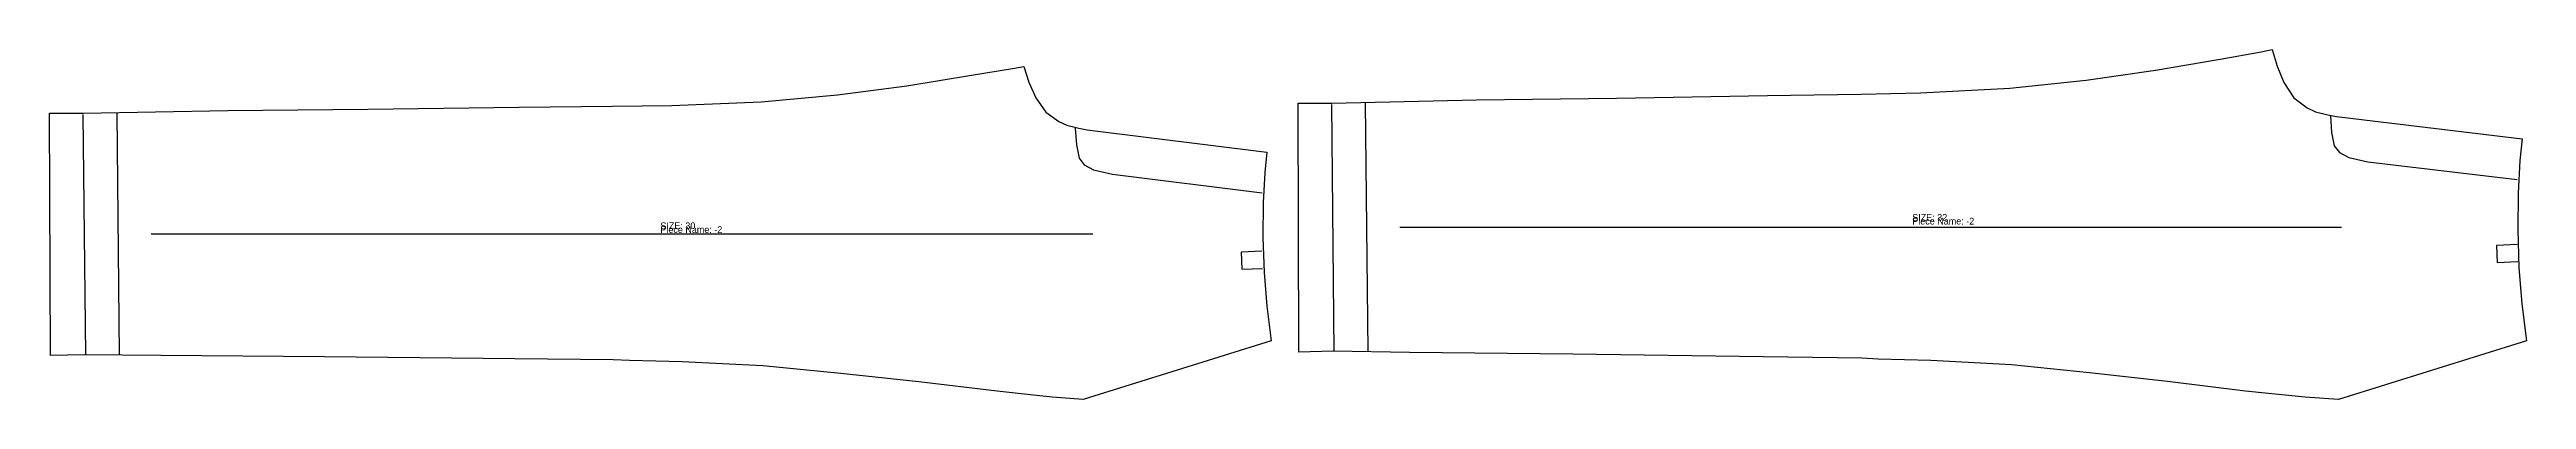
# Model space of a CAD drawing. Extents: x 0 to 2576, y 0 to 49.
# Drawn here: x 536.1 to 628.2, y 0 to 13 of the extents above; entities that cross this region are included whole.
import ezdxf

# ---------------------------------------------------------------- set-up
doc = ezdxf.new("R2010")
doc.units = 0

# ---------------------------------------------------------------- blocks, each defined once
blk = doc.blocks.new('1111-2_30')
at = {"layer": '1'}
blk.add_lwpolyline([(0.0329, 1.6302), (0, 10.6314), (1.2504, 10.6328), (6.635, 10.7318), (11.8383, 10.7862), (17.4624, 10.8581), (20.9347, 10.8943), (23.1426, 10.9214), (26.464, 11.0567), (29.3018, 11.3143), (31.8837, 11.6536), (34.2882, 12.0411), (35.8175, 12.2896), (36.2307, 12.3703), (36.4241, 11.7815), (36.6731, 11.2037), (37.0508, 10.6667), (37.5345, 10.3186), (37.8354, 10.188), (38.2822, 10.0708), (38.5902, 10.0142), (45.2749, 9.1845), (45.1981, 8.4261), (45.1317, 7.2984), (45.1236, 6.0206), (45.1675, 4.7156), (45.2736, 3.4617), (45.4318, 2.1807), (38.4401, 0), (37.2906, 0.0841), (36.0218, 0.2246), (35.2361, 0.3045), (32.3328, 0.6484), (29.4292, 0.9625), (26.5251, 1.2465), (23.5289, 1.392), (21.5708, 1.4416), (20.9616, 1.471), (17.302, 1.5087), (10.2229, 1.5803), (4.1434, 1.6263), (1.304, 1.6611), (0.0329, 1.6302)], close=True, dxfattribs=at)
at = {"layer": '5'}
blk.add_line((3.783, 6.1547), (38.8021, 6.1547), dxfattribs=at)
at = {"layer": '7'}
blk.add_line((3.783, 6.1547), (38.8021, 6.1547), dxfattribs=at)
at = {"layer": '8'}
for p, q in [((1.2392, 10.5831), (1.3337, 1.6505)), ((2.5005, 10.6243), (2.5945, 1.6717))]:
    blk.add_line(p, q, dxfattribs=at)
for points in [[(38.1416, 10.0795), (38.1874, 9.4583), (38.2862, 8.966), (38.4804, 8.7114), (38.8262, 8.5235), (39.5328, 8.3673), (45.0899, 7.6702)], [(45.0892, 5.5095), (44.318, 5.4671), (44.3436, 4.8364), (45.1145, 4.8688)]]:
    blk.add_lwpolyline(points, dxfattribs=at)
at = {"layer": '1'}
for s, p in [('SIZE: 30', (22.7159, 6.3251)), ('Piece Name: -2', (22.7159, 6.1851))]:
    blk.add_text(s, height=0.25, dxfattribs=at).set_placement(p)
blk = doc.blocks.new('1111-2_32')
at = {"layer": '1'}
blk.add_lwpolyline([(0.0329, 1.7552), (0, 11.0064), (1.2504, 11.0078), (6.635, 11.1246), (11.8383, 11.1961), (17.4624, 11.2866), (20.9347, 11.3343), (23.1448, 11.3879), (26.4684, 11.5631), (29.3064, 11.855), (31.8873, 12.2256), (34.2899, 12.6425), (35.818, 12.9096), (36.2307, 12.9953), (36.4152, 12.3793), (36.6576, 11.7732), (37.0347, 11.2059), (37.5269, 10.8316), (37.8354, 10.688), (38.2975, 10.5689), (38.6159, 10.5118), (45.5249, 9.6845), (45.4414, 8.8721), (45.3685, 7.664), (45.3578, 6.2951), (45.4027, 4.8969), (45.5144, 3.5534), (45.6818, 2.1807), (38.6901, 0), (37.4511, 0.0822), (36.0831, 0.2242), (35.2361, 0.3045), (32.3333, 0.6607), (29.43, 0.987), (26.526, 1.2832), (23.5295, 1.4412), (21.5709, 1.4991), (20.9616, 1.531), (17.302, 1.5808), (10.2229, 1.6758), (4.1434, 1.7419), (1.304, 1.7861), (0.0329, 1.7552)], close=True, dxfattribs=at)
at = {"layer": '5'}
blk.add_line((3.783, 6.4047), (38.8021, 6.4047), dxfattribs=at)
at = {"layer": '7'}
blk.add_line((3.783, 6.4047), (38.8021, 6.4047), dxfattribs=at)
at = {"layer": '8'}
for p, q in [((1.2392, 10.9581), (1.3337, 1.7755)), ((2.5005, 10.9993), (2.5945, 1.7967))]:
    blk.add_line(p, q, dxfattribs=at)
for points in [[(38.3916, 10.5395), (38.4374, 9.9183), (38.5362, 9.426), (38.7304, 9.1714), (39.0762, 8.9835), (39.7828, 8.8273), (45.3399, 8.1702)], [(45.3392, 5.7595), (44.568, 5.7171), (44.5936, 5.0864), (45.3645, 5.1188)]]:
    blk.add_lwpolyline(points, dxfattribs=at)
at = {"layer": '1'}
for s, p in [('SIZE: 32', (22.8409, 6.6376)), ('Piece Name: -2', (22.8409, 6.4976))]:
    blk.add_text(s, height=0.25, dxfattribs=at).set_placement(p)

msp = doc.modelspace()

# ---------------------------------------------------------------- block references
at = {"layer": '1'}
for name, p in [('1111-2_32', (582.5246, 0)), ('1111-2_30', (536.0928, 0))]:
    msp.add_blockref(name, p, dxfattribs=at)

doc.saveas('drawing.dxf')
